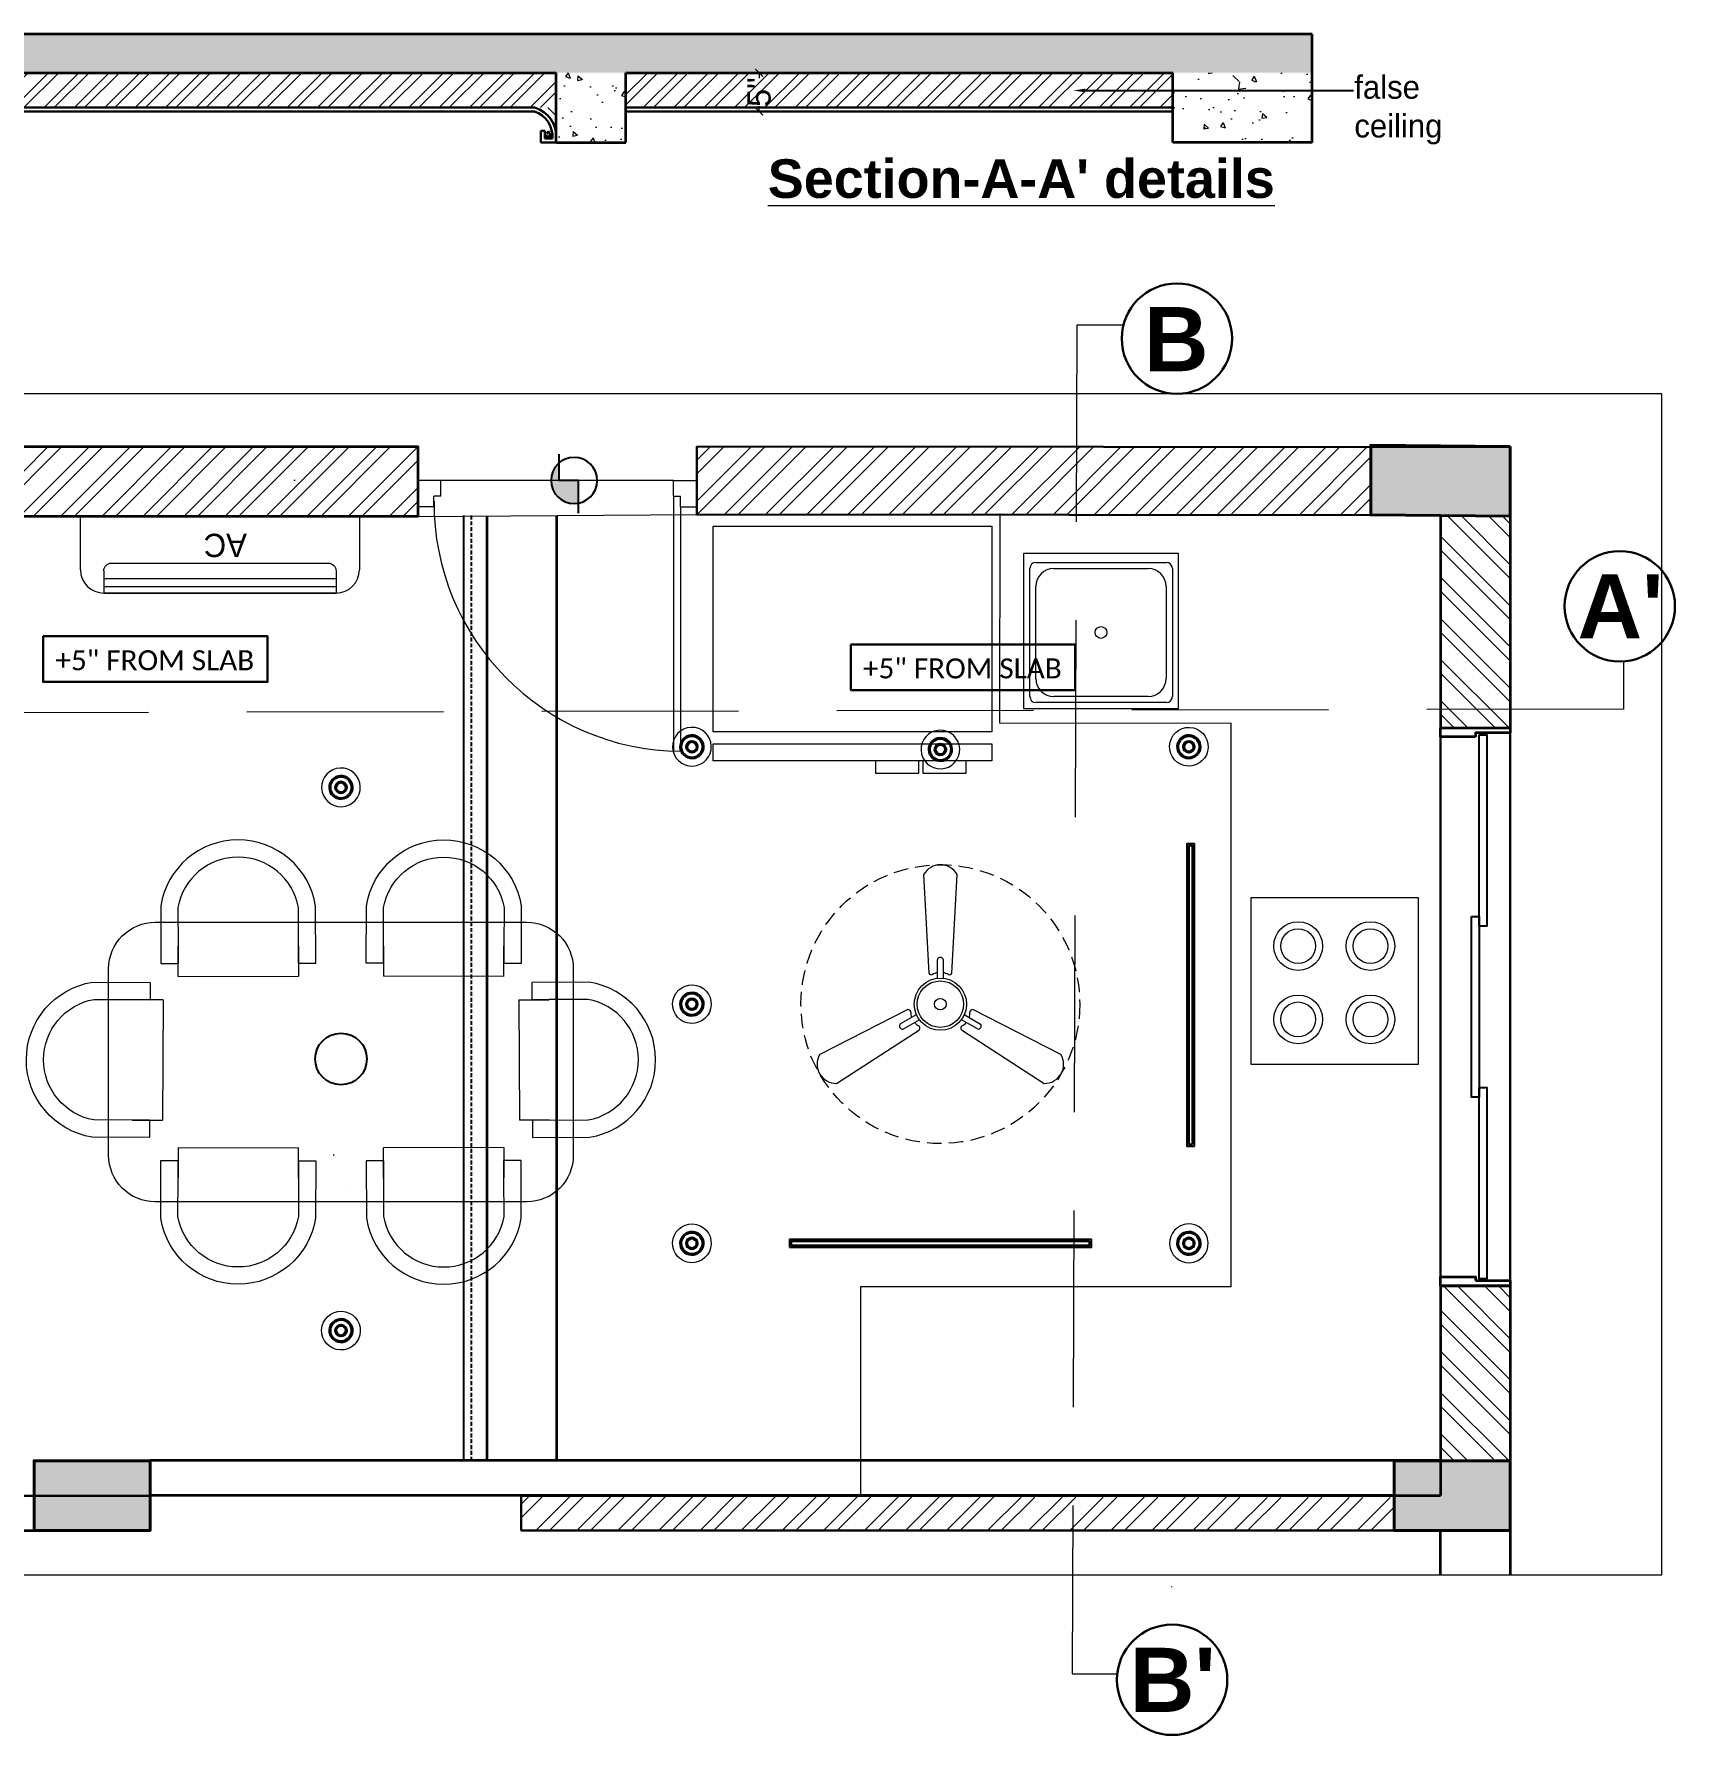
# Model space of a CAD drawing. Header units: inches. Extents: x 3324238 to 135265466, y -1036581 to 20094598.
# Drawn here: x 3355173.3 to 3355385.2, y -520184.6 to -519965.1 of the extents above; entities that cross this region are included whole.
import ezdxf
from ezdxf import colors
from ezdxf.entities.mleader import LeaderData, LeaderLine
from ezdxf.math import Vec2, Vec3

# ---------------------------------------------------------------- set-up
doc = ezdxf.new("R2010")
doc.units = ezdxf.units.IN
doc.header["$MEASUREMENT"] = 0
doc.header["$PDMODE"] = 3
for name, pattern in [('00 . GROUND FLOOR$0$DASHED', [0.75, 0.5, -0.25]), ('DASHED', [0.75, 0.5, -0.25]), ('DASHEDX2', [38.1, 25.4, -12.7])]:
    doc.linetypes.add(name, pattern=pattern)
for name, color, linetype in [('AR HATCH-7', 7, 'Continuous'), ('Labels and Texts', 8, 'Continuous'), ('str coll', 6, 'Continuous'), ('WIN', 250, 'Continuous')]:
    doc.layers.add(name, color=color, linetype=linetype)
for name, color, linetype, lineweight in [('dim05', 1, 'Continuous', 13), ('DOOR-WINDOW', 5, 'Continuous', 0), ('Electrical', 94, 'Continuous', 30), ('FURNITURE', 32, 'Continuous', 13), ('FURNITURE-1', 251, 'Continuous', 5), ('Labelling', 1, 'Continuous', 25), ('Text', 7, 'Continuous', 15), ('wall', 7, 'Continuous', 30)]:
    doc.layers.add(name, color=color, linetype=linetype, lineweight=lineweight)
doc.layers.add('hatch', color=253, linetype='Continuous', lineweight=0, transparency=0.4)
doc.styles.get("Standard").update_dxf_attribs({"font": 'GOTHIC.TTF'})
doc.styles.add('TEXT', font='eurr____.ttf')
doc.styles.add('Text Style1', font='calibri.ttf')
doc.styles.add('The Thakors 3 inches', font='arial.ttf', dxfattribs={"height": 3})
doc.dimstyles.new('The Thakors 3 inches', dxfattribs={"dimtxt": 3, "dimasz": 1, "dimexe": 0.179993, "dimexo": 0.0625, "dimgap": 0.089996, "dimtad": 0, "dimzin": 0, "dimdsep": 46, "dimlunit": 4, "dimtxsty": 'The Thakors 3 inches', "dimblk": 'ARCHTICK', "dimcen": 0.089996, "dimclrd": 5, "dimclre": 5, "dimclrt": 1, "dimadec": 0, "dimazin": 0, "dimtfac": 0.799988, "dimtofl": 0, "dimtmove": 1, "dimatfit": 3, "dimfxl": 1, "dimtolj": 1, "dimtzin": 0, "dimlwd": 5, "dimlwe": 13, "dimarcsym": 0})
pattern_1 = [(320, (3127.267, -704.4456), (-0.62752135, -7.172601826), [0.75, -8.25]), (265, (3127.267, -704.4456), (7.521921337, 1.387513336), [0.6, -6.6]), (10.45144446, (3127.2145, -705.043), (6.89439991, -5.785088467), [0.63740192, -7.01142112]), (316.1842, (3129.267, -704.446), (-1.655192808, -10.672413307), [1.125, -12.375]), (6.6356355, (3129.129, -705.335), (9.741186008, -9.346619457), [0.95610342, -10.5171376]), (261.184164, (3129.267, -704.446), (9.741186003, -9.34661945), [0.9, -9.90000001]), (291, (3128.767, -705.4456), (-4.026188907, -5.969070521), [0.75, -8.25]), (236, (3128.767, -705.4456), (7.25150045, -2.43315332), [0.6, -6.6]), (341.45144474, (3128.431, -705.943), (3.225311528, -8.402223767), [0.6374019, -7.01142112]), (307.5, (3127.2668, -704.4456), (3.3289385383, -0.1215985532), [0, -6.52, 0, -6.7, 0, -6.625]), (277.5, (3127.2668, -704.4456), (3.944117119, -2.6306953744), [0, -3.82, 0, -6.37, 0, -2.525]), (237.5, (3127.2668, -702.2156), (-0.2255487173, -5.3382243617), [0, -2.5, 0, -7.8, 0, -10.35]), (227.5, (3127.267, -701.2156), (1.0010498233, -5.8318616934), [0, -3.25, 0, -5.18, 0, -7.35])]

# ---------------------------------------------------------------- blocks, each defined once
blk = doc.blocks.new('DF DF D')
at = {"layer": 'WIN'}
h = blk.add_hatch(color=256, dxfattribs=at)
h.dxf.hatch_style = 1
h.paths.add_polyline_path([(3351769.17, -515756.21), (3351769.17, -515753.29, 0.049939), (3351768.58, -515753.23, 0.699776), (3351766.66, -515758.48), (3351766.66, -515756.21)])
blk.add_lwpolyline([(3351769.17, -515752), (3351769.17, -515756.21), (3351766.66, -515756.21), (3351766.66, -515759.61)], dxfattribs=at)
blk.add_circle((3351768.58, -515756.21), 2.98, dxfattribs=at)
blk = doc.blocks.new('fan')
at = {"layer": 'Electrical', "lineweight": 15, "ltscale": 20}
for p, q in [((3300836.25, -509908.21), (3300837.14, -509925.2)), ((3300841.14, -509925.2), (3300842.03, -509908.21)), ((3300838.64, -509926.06), (3300838.64, -509922.82)), ((3300839.64, -509922.84), (3300839.64, -509926.06)), ((3300833.53, -509931.46), (3300818.37, -509939.19)), ((3300832.23, -509933.94), (3300835.02, -509932.33)), ((3300843.26, -509932.33), (3300846.07, -509933.95)), ((3300859.91, -509939.19), (3300844.75, -509931.46)), ((3300821.26, -509944.18), (3300835.53, -509934.92)), ((3300835.52, -509933.2), (3300832.71, -509934.82)), ((3300842.75, -509934.92), (3300857.02, -509944.18)), ((3300845.55, -509934.8), (3300842.76, -509933.2))]:
    blk.add_line(p, q, dxfattribs=at)
at = {"layer": 'Electrical', "linetype": 'DASHED', "lineweight": 15, "ltscale": 5}
blk.add_circle((3300839.14, -509930.53), 24, dxfattribs=at)
at = {"layer": 'Electrical', "lineweight": 15, "ltscale": 20}
for centre, major_axis, start_param, end_param in [((3300839.14, -509909.84), (2.34, 2.34), -0.272136, 1.842967), ((3300839.14, -509923.01), (0.376, 0.376), -0.465536, 1.983618), ((3300839.14, -509930.53), (3.18, -3.18), 3.14161, 9.424795), ((3300839.14, -509930.53), (2.83, -2.83), 1.749190548672175e-05, 6.283202799085073), ((3300837.61, -509924.94), (0.382, 0.382), 2.863014, 4.257784), ((3300839.14, -509927.45), (1.71, -1.71), 2.565057, 2.951308), ((3300839.14, -509927.45), (1.71, 1.71), 0.19032, 0.57657), ((3300840.67, -509924.94), (0.382, -0.382), 5.167028, 6.561799), ((3300839.14, -509930.53), (0.707, 0.707), 1.570814, 7.853999), ((3300833.54, -509932), (0.382, -0.382), 0.978238, 2.373008), ((3300836.47, -509932.07), (1.71, -1.71), 3.855511, 4.241762), ((3300841.81, -509932.07), (1.71, 1.71), 5.183051, 5.569301), ((3300844.74, -509932), (0.382, -0.382), 2.339416, 3.734186), ((3300832.63, -509934.29), (0.376, -0.376), 3.199655, 5.648809), ((3300836.47, -509932.07), (1.71, -1.71), 4.659452, 5.045703), ((3300835.07, -509934.64), (0.382, 0.382), -1.325776, 0.068994), ((3300843.21, -509934.64), (0.382, -0.382), 3.072633, 4.467404), ((3300841.81, -509932.07), (1.71, 1.71), 4.37911, 4.765361), ((3300845.65, -509934.28), (0.376, 0.376), 3.723254, 6.172408), ((3300821.22, -509940.87), (2.34, -2.34), 3.393055, 5.508159), ((3300857.06, -509940.87), (2.34, -2.34), 5.48745, 7.602554)]:
    blk.add_ellipse(centre, major_axis=major_axis, ratio=1, start_param=start_param, end_param=end_param, dxfattribs=at)
blk = doc.blocks.new('_ArchTick')
at = {"color": 0, "linetype": 'ByBlock', "const_width": 0.15}
blk.add_lwpolyline([(-0.5, -0.5), (0.5, 0.5)], dxfattribs=at)
blk = doc.blocks.new('*D196')
at = {"layer": 'Defpoints', "color": 0, "lineweight": 30, "ltscale": 4, "transparency": 16777216}
for p in [(3355266.94, -519970.06, -0.13), (3355266.94, -519970.06), (3355266.94, -519975.06, -0.07)]:
    blk.add_point(p, dxfattribs=at)
at = {"layer": 'dim05', "color": 152, "lineweight": 5, "ltscale": 4, "transparency": 16777216}
for p, q in [((3355266.94, -519970.06), (3355266.94, -519970.74)), ((3355266.94, -519975.06), (3355266.94, -519974.37))]:
    blk.add_line(p, q, dxfattribs=at)
at = {"layer": 'dim05', "color": 5, "lineweight": 13, "ltscale": 4, "transparency": 16777216}
for p, q in [((3355267, -519970.06), (3355267.12, -519970.06)), ((3355267, -519975.06), (3355267.12, -519975.06))]:
    blk.add_line(p, q, dxfattribs=at)
at = {"layer": 'dim05', "color": 152, "lineweight": 5, "ltscale": 4, "transparency": 16777216}
for p, rotation in [((3355266.94, -519970.06), 90), ((3355266.94, -519975.06), 270)]:
    blk.add_blockref('_ArchTick', p, dxfattribs=dict(at, rotation=rotation))
at = {"layer": 'dim05', "color": 1, "lineweight": 5, "ltscale": 4, "transparency": 16777216, "insert": (3355266.94, -519972.56), "char_height": 3, "attachment_point": 5, "rotation": 90, "style": 'The Thakors 3 inches'}
blk.add_mtext('\\A1;5"', dxfattribs=at)

msp = doc.modelspace()

# ---------------------------------------------------------------- hatches: boundary and pattern name
at = {"layer": 'AR HATCH-7', "lineweight": 5, "true_color": 0x939598}
h = msp.add_hatch(color=252, dxfattribs=at)
h.dxf.hatch_style = 1
h.paths.add_polyline_path([(3355363.931, -520018.308), (3355363.931, -520027.308), (3355345.931, -520027.146), (3355345.931, -520018.146)])
h = msp.add_hatch(color=252, dxfattribs=at)
h.dxf.hatch_style = 1
h.paths.add_polyline_path([(3355188.297, -520149.253), (3355188.297, -520158.253), (3355173.297, -520158.253), (3355173.297, -520149.253)])
h = msp.add_hatch(color=252, dxfattribs=at)
h.dxf.hatch_style = 1
h.paths.add_polyline_path([(3355363.931, -520149.252), (3355363.931, -520158.252), (3355348.931, -520158.252), (3355348.931, -520149.252)])
at = {"layer": 'FURNITURE-1', "true_color": 0x000000}
h = msp.add_hatch(dxfattribs=at)
h.set_pattern_fill('AR-CONC', color=18, angle=-90)
h.set_pattern_definition(pattern_1)
h.paths.add_polyline_path([(3355135.476, -519965.055), (3355135.476, -519970.055), (3355338.376, -519970.055), (3355338.376, -519965.055)])
at = {"layer": 'FURNITURE-1', "lineweight": 0}
h = msp.add_hatch(dxfattribs=at)
h.set_pattern_fill('ANSI32', color=6, scale=7.4, angle=180)
h.set_pattern_definition([(225, (3229.9362, -705.104), (1.9622213178, -1.9622213178), []), (225, (3228.628, -705.104), (1.9622213178, -1.9622213178), [])])
h.paths.add_polyline_path([(3355138.739, -519970.054), (3355240.748, -519970.054), (3355240.748, -519974.554), (3355138.739, -519974.554)])
at = {"layer": 'FURNITURE-1', "true_color": 0x000000}
h = msp.add_hatch(dxfattribs=at)
h.set_pattern_fill('AR-CONC', color=18, angle=-90)
h.set_pattern_definition(pattern_1)
h.paths.add_polyline_path([(3355249.731, -519970.055), (3355240.732, -519970.055), (3355240.732, -519979.055), (3355249.731, -519979.055)])
at = {"layer": 'FURNITURE-1', "lineweight": 0}
h = msp.add_hatch(dxfattribs=at)
h.set_pattern_fill('ANSI32', color=6, scale=7.4, angle=180)
h.set_pattern_definition([(225, (3213.1317, -705.1053), (1.9622213178, -1.9622213178), []), (225, (3211.8235, -705.1053), (1.9622213178, -1.9622213178), [])])
h.paths.add_polyline_path([(3355320.376, -519970.055), (3355249.731, -519970.055), (3355249.731, -519974.555), (3355320.376, -519974.555)])
at = {"layer": 'FURNITURE-1', "true_color": 0x000000}
h = msp.add_hatch(dxfattribs=at)
h.set_pattern_fill('AR-CONC', color=18, angle=-90)
h.set_pattern_definition(pattern_1)
h.paths.add_polyline_path([(3355338.376, -519970.055), (3355320.376, -519970.055), (3355320.376, -519979.055), (3355338.376, -519979.055)])
at = {"layer": 'hatch', "lineweight": 15, "true_color": 0x636466}
h = msp.add_hatch(dxfattribs=at)
h.set_pattern_fill('ANSI32', color=251, scale=10)
h.set_pattern_definition([(45, (14645.0897, -5982.02), (-2.6516504294, 2.6516504294), []), (45, (14646.8575, -5982.02), (-2.6516504294, 2.6516504294), [])])
h.paths.add_polyline_path([(3355115.319, -520027.321), (3355115.319, -520018.312), (3355115.319, -520027.319), (3355222.848, -520027.333), (3355222.848, -520018.312), (3355115.319, -520018.308)])
h = msp.add_hatch(dxfattribs=at)
h.set_pattern_fill('ANSI32', color=251, scale=10)
h.set_pattern_definition([(45, (14868.7465, -5981.762), (-2.6516504294, 2.6516504294), []), (45, (14870.5143, -5981.762), (-2.6516504294, 2.6516504294), [])])
h.paths.add_polyline_path([(3355258.901, -520018.312), (3355258.901, -520027.05), (3355345.931, -520027.075), (3355345.93, -520018.39)])
h = msp.add_hatch(dxfattribs=at)
h.set_pattern_fill('ANSI32', color=251, scale=10, angle=90)
h.set_pattern_definition([(135, (2841318.3983, -3860444.794), (-2.6516504294, -2.6516504294), []), (135, (2841318.3983, -3860443.026), (-2.6516504294, -2.6516504294), [])])
h.paths.add_polyline_path([(3355354.948, -520054.64), (3355363.931, -520054.639), (3355363.931, -520027.308), (3355354.931, -520027.262)])
h = msp.add_hatch(dxfattribs=at)
h.set_pattern_fill('ANSI32', color=251, scale=10, angle=90)
h.set_pattern_definition([(135, (2841318.3983, -3860539.4047), (-2.6516504294, -2.6516504294), []), (135, (2841318.3983, -3860537.637), (-2.6516504294, -2.6516504294), [])])
h.paths.add_polyline_path([(3355354.948, -520149.25), (3355363.931, -520149.25), (3355363.93, -520126.666), (3355354.93, -520126.62)])
h = msp.add_hatch(dxfattribs=at)
h.set_pattern_fill('ANSI32', color=251, scale=10)
h.set_pattern_definition([(45, (14871.7465, -6117.3605), (-2.6516504294, 2.6516504294), []), (45, (14873.5143, -6117.3605), (-2.6516504294, 2.6516504294), [])])
h.paths.add_polyline_path([(3355236.194, -520153.836), (3355236.194, -520158.165), (3355348.931, -520158.265), (3355348.93, -520153.988)])

# ---------------------------------------------------------------- linework, layer by layer
at = {"color": 1, "lineweight": 35}
for p, q in [((3355338.376, -519965.055, -0.054), (3355129.723, -519965.055, 0.028)), ((3355338.376, -519970.055, -0.002), (3355338.376, -519965.055, -0.054)), ((3355138.723, -519970.055, 0.019), (3355240.732, -519970.055, -0.07)), ((3355240.732, -519979.055, -0.07), (3355240.732, -519970.055, -0.07)), ((3355249.731, -519979.055, -0.063), (3355249.731, -519970.055, -0.063)), ((3355249.731, -519970.055, -0.063), (3355320.376, -519970.055, -0.063)), ((3355320.376, -519979.055, -0.002), (3355320.376, -519970.055, -0.002)), ((3355338.376, -519979.055, -0.002), (3355338.376, -519970.055, -0.002)), ((3355240.732, -519979.055, 0.065), (3355249.731, -519979.055, 0.065)), ((3355338.376, -519979.055, -0.002), (3355320.376, -519979.055, -0.002))]:
    msp.add_line(p, q, dxfattribs=at)
at = {"color": 6}
msp.add_line((3355228.757, -520027.227, 0.066), (3355228.757, -520149.152, 0.134), dxfattribs=at)
at = {"color": 3, "linetype": '00 . GROUND FLOOR$0$DASHED'}
msp.add_line((3355229.757, -520027.227, 0.066), (3355229.757, -520149.152, 0.134), dxfattribs=at)
at = {"elevation": 0.066}
for points in [[(3355323.171, -520108.619), (3355323.171, -520069.619), (3355322.171, -520069.619), (3355322.171, -520108.619)], [(3355322.921, -520108.369), (3355322.921, -520069.869), (3355322.421, -520069.869), (3355322.421, -520108.369)], [(3355270.844, -520121.674), (3355309.844, -520121.674), (3355309.844, -520120.674), (3355270.844, -520120.674)], [(3355271.094, -520121.424), (3355309.594, -520121.424), (3355309.594, -520120.924), (3355271.094, -520120.924)]]:
    msp.add_lwpolyline(points, close=True, dxfattribs=at)
at = {"color": 1}
msp.add_circle((3355212.938, -520097.375, 0.031), 3.333, dxfattribs=at)
at = {"layer": 'dim05', "color": 1, "lineweight": 35}
for p, q in [((3355231.759, -520027.269, 0.066), (3355231.757, -520149.152, 0.045)), ((3355240.757, -520027.212, 0.066), (3355240.757, -520149.152, 0.045)), ((3355188.297, -520149.152, 0.134), (3355354.931, -520149.152, 0.066))]:
    msp.add_line(p, q, dxfattribs=at)
at = {"layer": 'dim05', "color": 1, "lineweight": 35, "elevation": 0.134}
msp.add_lwpolyline([(3355188.297, -520149.152), (3355348.931, -520149.152), (3355348.931, -520153.745), (3355188.297, -520153.745)], close=True, dxfattribs=at)
at = {"layer": 'DOOR-WINDOW'}
for p, q in [((3355225.852, -520022.694, -0.001), (3355222.848, -520022.694, -0.001)), ((3355255.897, -520022.693, -0.001), (3355225.852, -520022.694, -0.001)), ((3355255.897, -520022.694, -0.001), (3355258.901, -520022.694, -0.001))]:
    msp.add_line(p, q, dxfattribs=at)
at = {"layer": 'DOOR-WINDOW', "color": 5, "lineweight": 30}
for p, q in [((3355354.931, -520055.791, -0.001), (3355354.931, -520125.493, -0.001)), ((3355363.931, -520055.291, -0.018), (3355363.931, -520125.993, -0.018))]:
    msp.add_line(p, q, dxfattribs=at)
at = {"layer": 'DOOR-WINDOW', "color": 5, "lineweight": 25}
msp.add_line((3355358.931, -520126.643, -0.009), (3355358.931, -520126.643, -0.009), dxfattribs=at)
for points, elevation in [([(3355359.931, -520055.541), (3355360.931, -520055.541), (3355360.931, -520080.225), (3355359.931, -520080.225)], -0.001), ([(3355358.931, -520078.975), (3355359.931, -520078.975), (3355359.931, -520102.309), (3355358.931, -520102.309)], -0.018), ([(3355359.931, -520101.059), (3355360.931, -520101.059), (3355360.931, -520125.743), (3355359.931, -520125.743)], -0.018)]:
    msp.add_lwpolyline(points, close=True, dxfattribs=dict(at, elevation=elevation))
at = {"layer": 'Electrical', "lineweight": 15}
for p, q in [((3355179.293, -520034.219, 0.031), (3355179.293, -520027.236, 0.031)), ((3355179.293, -520027.236, 0.031), (3355215.319, -520027.236, 0.031)), ((3355215.319, -520027.236, 0.031), (3355215.319, -520034.219, 0.031)), ((3355183.309, -520033.358, 0.031), (3355211.303, -520033.358, 0.031)), ((3355182.305, -520034.362, 0.031), (3355182.305, -520037.231, 0.031)), ((3355182.305, -520035.366, 0.031), (3355212.307, -520035.366, 0.031)), ((3355182.305, -520036.37, 0.031), (3355212.307, -520036.37, 0.031)), ((3355212.307, -520034.362, 0.031), (3355212.307, -520037.231, 0.031)), ((3355212.307, -520037.231, 0.031), (3355182.305, -520037.231, 0.031)), ((3355182.305, -520037.231, 0.031), (3355182.305, -520037.231, 0.031)), ((3355182.305, -520037.231, 0.031), (3355212.307, -520037.231, 0.031))]:
    msp.add_line(p, q, dxfattribs=at)
for centre, start, end in [((3355182.305, -520034.219, 0.031), 180, 270), ((3355212.307, -520034.219, 0.031), 270, 0)]:
    msp.add_arc(centre, 3.012, start, end, dxfattribs=at)
at = {"layer": 'Electrical', "lineweight": 15, "extrusion": (0, 0, -1)}
for centre, start_param, end_param in [((3355183.309, -520034.362, 0.031), 3.9269908, 5.4977871), ((3355211.303, -520034.362, 0.031), -0.7853982, 0.7853982)]:
    msp.add_ellipse(centre, major_axis=(0.71, 0.71), ratio=1, start_param=start_param, end_param=end_param, dxfattribs=at)
at = {"layer": 'Electrical', "color": 5, "lineweight": 5, "ltscale": 8, "extrusion": (0, 0, -1)}
for centre, major_axis in [((3355258.257, -520057.067, 0.066), (-1.693, -1.839)), ((3355290.344, -520057.422, 0.066), (-1.693, -1.839)), ((3355212.938, -520062.312, 0.031), (-1.693, -1.839)), ((3355322.435, -520121.174, 0.066), (1.693, 1.839))]:
    msp.add_ellipse(centre, major_axis=major_axis, ratio=1, start_param=-0.7853982, end_param=5.4977871, dxfattribs=at)
at = {"layer": 'Electrical', "color": 5, "ltscale": 8, "extrusion": (0, 0, -1)}
for centre, major_axis, start_param, end_param in [((3355258.257, -520057.067, 0.066), (-1.016, -1.104), -0.7853982, 5.4977871), ((3355258.257, -520057.067, 0.066), (1.012, -0.931), 0.7853982, 7.0685835), ((3355290.344, -520057.422, 0.066), (-1.016, -1.104), -0.7853982, 5.4977871), ((3355290.344, -520057.422, 0.066), (1.012, -0.931), 0.7853982, 7.0685835), ((3355258.257, -520057.067, 0.066), (0.544, -0.501), 0.7853982, 7.0685835), ((3355258.257, -520057.067, 0.066), (0.453, -0.417), 0.7853982, 7.0685835), ((3355290.344, -520057.422, 0.066), (0.544, -0.501), 0.7853982, 7.0685835), ((3355290.344, -520057.422, 0.066), (0.453, -0.417), 0.7853982, 7.0685835), ((3355212.938, -520062.312, 0.031), (-1.016, -1.104), -0.7853982, 5.4977871), ((3355212.938, -520062.312, 0.031), (1.012, -0.931), 0.7853982, 7.0685835), ((3355212.938, -520062.312, 0.031), (0.544, -0.501), 0.7853982, 7.0685835), ((3355212.938, -520062.312, 0.031), (0.453, -0.417), 0.7853982, 7.0685835), ((3355322.435, -520121.174, 0.066), (1.016, 1.104), -0.7853982, 5.4977871), ((3355322.435, -520121.174, 0.066), (-1.012, 0.931), 0.7853982, 7.0685835), ((3355322.435, -520121.174, 0.066), (-0.544, 0.501), 0.7853982, 7.0685835), ((3355322.435, -520121.174, 0.066), (-0.453, 0.417), 0.7853982, 7.0685835)]:
    msp.add_ellipse(centre, major_axis=major_axis, ratio=1, start_param=start_param, end_param=end_param, dxfattribs=at)
at = {"layer": 'Electrical', "color": 5, "lineweight": 5, "ltscale": 8}
for centre, major_axis in [((3355322.431, -520057.067, 0.066), (1.693, -1.839)), ((3355258.253, -520090.298, 0.101), (-1.693, 1.839)), ((3355258.253, -520121.174, 0.066), (-1.693, 1.839)), ((3355212.938, -520132.438, 0.031), (-1.693, 1.839))]:
    msp.add_ellipse(centre, major_axis=major_axis, ratio=1, start_param=-0.7853982, end_param=5.4977871, dxfattribs=at)
at = {"layer": 'Electrical', "color": 5, "ltscale": 8}
for centre, major_axis, start_param, end_param in [((3355322.431, -520057.067, 0.066), (1.016, -1.104), -0.7853982, 5.4977871), ((3355322.431, -520057.067, 0.066), (-1.012, -0.931), 0.7853982, 7.0685835), ((3355322.431, -520057.067, 0.066), (-0.544, -0.501), 0.7853982, 7.0685835), ((3355322.431, -520057.067, 0.066), (-0.453, -0.417), 0.7853982, 7.0685835), ((3355258.253, -520090.298, 0.101), (-1.016, 1.104), -0.7853982, 5.4977871), ((3355258.253, -520090.298, 0.101), (1.012, 0.931), 0.7853982, 7.0685835), ((3355258.253, -520090.298, 0.101), (0.544, 0.501), 0.7853982, 7.0685835), ((3355258.253, -520090.298, 0.101), (0.453, 0.417), 0.7853982, 7.0685835), ((3355258.253, -520121.174, 0.066), (-1.016, 1.104), -0.7853982, 5.4977871), ((3355258.253, -520121.174, 0.066), (1.012, 0.931), 0.7853982, 7.0685835), ((3355258.253, -520121.174, 0.066), (0.544, 0.501), 0.7853982, 7.0685835), ((3355258.253, -520121.174, 0.066), (0.453, 0.417), 0.7853982, 7.0685835), ((3355212.938, -520132.438, 0.031), (-1.016, 1.104), -0.7853982, 5.4977871), ((3355212.938, -520132.438, 0.031), (1.012, 0.931), 0.7853982, 7.0685835), ((3355212.938, -520132.438, 0.031), (0.544, 0.501), 0.7853982, 7.0685835), ((3355212.938, -520132.438, 0.031), (0.453, 0.417), 0.7853982, 7.0685835)]:
    msp.add_ellipse(centre, major_axis=major_axis, ratio=1, start_param=start_param, end_param=end_param, dxfattribs=at)
at = {"layer": 'FURNITURE'}
msp.add_line((3355320.246, -520165.57, 0.069), (3355320.246, -520165.474, 0.069), dxfattribs=at)
at = {"layer": 'FURNITURE', "color": 3, "linetype": '00 . GROUND FLOOR$0$DASHED', "lineweight": 30}
msp.add_circle((3355239.763, -519978.07, 0.07), 0.389, dxfattribs=at)
at = {"layer": 'FURNITURE', "color": 1, "linetype": '00 . GROUND FLOOR$0$DASHED', "lineweight": 30}
msp.add_circle((3355239.763, -519978.07, 0.07), 0.209, dxfattribs=at)
at = {"layer": 'FURNITURE-1', "color": 5, "linetype": 'DASHEDX2'}
for points in [[(3355313.976, -520002.64), (3355307.966, -520002.64), (3355307.357, -520176.768), (3355313.194, -520176.768)], [(3355378.567, -520046.209), (3355378.567, -520052.219), (3355103.528, -520052.828), (3355103.528, -520046.991)]]:
    msp.add_lwpolyline(points, dxfattribs=at)
at = {"layer": 'FURNITURE-1', "color": 1, "linetype": 'ByBlock', "lineweight": 30}
for centre in [(3355320.888, -520004.375), (3355378.085, -520038.933, 0.019), (3355320.272, -520177.519)]:
    msp.add_circle(centre, 7.126, dxfattribs=at)
at = {"layer": 'Labels and Texts', "color": 1, "lineweight": 30, "ltscale": 0.3}
for points, elevation in [([(3355174.472, -520042.808), (3355203.461, -520042.808), (3355203.461, -520048.702), (3355174.472, -520048.702)], 0.063), ([(3355278.76, -520043.856), (3355307.748, -520043.856), (3355307.748, -520049.75), (3355278.76, -520049.75)], 0.133)]:
    msp.add_lwpolyline(points, close=True, dxfattribs=dict(at, elevation=elevation))
at = {"layer": 'str coll', "lineweight": 5}
for p, q in [((3355239.65, -519974.541, -0.07), (3355240.748, -519975.638, -0.07)), ((3355222.848, -520027.333, -0.001), (3355258.901, -520027.075, -0.001))]:
    msp.add_line(p, q, dxfattribs=at)
msp.add_lwpolyline([(3355383.505, -520011.501), (3355115.319, -520011.501), (3355115.319, -520163.953), (3355383.505, -520163.953)], close=True, dxfattribs=at)
at = {"layer": 'str coll', "lineweight": 40}
for points, elevation in [([(3355363.931, -520018.308), (3355363.931, -520027.308), (3355345.931, -520027.146), (3355345.931, -520018.146)], 0.066), ([(3355188.297, -520149.253), (3355188.297, -520158.253), (3355173.297, -520158.253), (3355173.297, -520149.253)], 0.067), ([(3355363.931, -520149.252), (3355363.931, -520158.252), (3355348.931, -520158.252), (3355348.931, -520149.252)], 0.067)]:
    msp.add_lwpolyline(points, close=True, dxfattribs=dict(at, elevation=elevation))
at = {"layer": 'wall', "color": 6, "lineweight": 30, "ltscale": 0.5}
for p, q in [((3355141.569, -519974.554, -0.051), (3355237.915, -519974.554, -0.136)), ((3355320.376, -519974.555, -0.002), (3355249.731, -519974.555, -0.002)), ((3355141.569, -519975.054, -0.051), (3355237.915, -519975.054, -0.136)), ((3355320.376, -519975.055, -0.002), (3355249.731, -519975.055, -0.002)), ((3355238.748, -519979.054, -0.093), (3355238.748, -519977.554, -0.093)), ((3355239.248, -519977.554, -0.071), (3355238.748, -519977.554, -0.093)), ((3355240.748, -519979.054, -0.003), (3355238.748, -519979.054, -0.093)), ((3355239.248, -519978.554, -0.093), (3355239.248, -519977.554, -0.093)), ((3355240.248, -519978.554, -0.025), (3355239.248, -519978.554, -0.071))]:
    msp.add_line(p, q, dxfattribs=at)
at = {"layer": 'wall', "lineweight": 30}
for p, q in [((3355258.901, -520018.312, -0.001), (3355258.901, -520027.075, -0.001)), ((3355363.931, -520018.406, -0.001), (3355258.901, -520018.312, -0.001)), ((3355258.901, -520027.075, -0.001), (3355354.931, -520027.153, -0.001)), ((3355129.729, -520153.751, -0.001), (3355188.296, -520153.755, -0.001)), ((3355236.194, -520153.749, -0.001), (3355236.194, -520158.253, -0.001)), ((3355354.942, -520158.252, -0.001), (3355236.194, -520158.253, -0.001))]:
    msp.add_line(p, q, dxfattribs=at)
at = {"layer": 'wall', "lineweight": 35}
for p, q in [((3355363.931, -520018.406, -0.001), (3355363.931, -520054.641, -0.018)), ((3355354.931, -520027.153, -0.001), (3355354.931, -520054.641, -0.018)), ((3355354.931, -520054.641, -0.001), (3355363.931, -520054.641, -0.018)), ((3355354.931, -520126.643, -0.018), (3355354.931, -520153.746, -0.001)), ((3355354.931, -520126.643, -0.001), (3355363.931, -520126.643, -0.018)), ((3355363.931, -520126.643, -0.018), (3355363.931, -520163.953, 0.003)), ((3355188.295, -520158.253, -0.001), (3355188.296, -520153.755, -0.001)), ((3355236.194, -520153.749, -0.001), (3355354.931, -520153.744, -0.001)), ((3355115.319, -520158.253, -0.001), (3355188.295, -520158.253, -0.001)), ((3355354.942, -520163.953, -0.001), (3355354.942, -520158.252, -0.001))]:
    msp.add_line(p, q, dxfattribs=at)
at = {"layer": 'wall', "lineweight": 5}
for p, q in [((3355206.865, -520022.632, 0.031), (3355207.002, -520022.632, 0.031)), ((3355178.248, -520027.449, -0.001), (3355178.248, -520027.312, -0.001))]:
    msp.add_line(p, q, dxfattribs=at)
at = {"layer": 'wall', "color": 9, "lineweight": 5, "true_color": 0xc7c8ca}
for p, q in [((3355225.852, -520024.716, -0.001), (3355225.852, -520022.694, -0.001)), ((3355255.897, -520024.716, -0.001), (3355255.897, -520022.694, -0.001)), ((3355224.951, -520026.092, -0.001), (3355224.951, -520024.716, -0.001)), ((3355225.852, -520024.716, -0.001), (3355224.951, -520024.716, -0.001)), ((3355255.897, -520024.716, -0.001), (3355255.897, -520057.671, -0.001)), ((3355255.897, -520024.716, -0.001), (3355256.798, -520024.716, -0.001)), ((3355256.798, -520026.092, -0.001), (3355256.798, -520024.716, -0.001)), ((3355224.951, -520026.092, -0.001), (3355222.848, -520026.092, -0.001)), ((3355256.798, -520026.092, -0.001), (3355256.798, -520057.658, -0.001)), ((3355256.798, -520026.092, -0.001), (3355258.901, -520026.092, -0.001)), ((3355298.003, -520026.968, -0.001), (3355297.975, -520053.968, -0.001)), ((3355301.902, -520050.585, -0.001), (3355301.902, -520034.044, -0.001)), ((3355302.676, -520033.27, -0.001), (3355319.524, -520033.27, -0.001)), ((3355305, -520034.044, -0.001), (3355317.167, -520034.044, -0.001)), ((3355320.299, -520034.044, -0.001), (3355320.299, -520050.585, -0.001)), ((3355302.676, -520048.261, -0.001), (3355302.676, -520036.368, -0.001)), ((3355319.491, -520036.368, -0.001), (3355319.491, -520048.261, -0.001)), ((3355319.524, -520051.36, -0.001), (3355302.676, -520051.36, -0.001)), ((3355317.167, -520050.585, -0.001), (3355305, -520050.585, -0.001)), ((3355297.975, -520053.962, -0.001), (3355327.895, -520054.041, -0.001)), ((3355327.896, -520126.793, -0.001), (3355327.895, -520054.041, -0.001)), ((3355191.912, -520086.739, -0.036), (3355191.903, -520082.831, -0.036)), ((3355207.454, -520082.794, -0.036), (3355207.463, -520086.701, -0.036)), ((3355218.422, -520082.794, -0.036), (3355218.412, -520086.701, -0.036)), ((3355233.963, -520086.739, -0.036), (3355233.972, -520082.831, -0.036)), ((3355191.912, -520086.739, -0.036), (3355207.463, -520086.701, -0.036)), ((3355233.963, -520086.739, -0.036), (3355218.412, -520086.701, -0.036)), ((3355189.975, -520089.745, -0.036), (3355186.068, -520089.726, -0.036)), ((3355189.975, -520089.745, -0.036), (3355189.9, -520105.295, -0.036)), ((3355235.9, -520089.745, -0.036), (3355239.808, -520089.726, -0.036)), ((3355235.9, -520089.745, -0.036), (3355235.975, -520105.295, -0.036)), ((3355352.027, -520098.084, 0.008), (3355330.476, -520098.084, 0.008)), ((3355185.992, -520105.276, -0.036), (3355189.9, -520105.295, -0.036)), ((3355239.883, -520105.276, -0.036), (3355235.975, -520105.295, -0.036)), ((3355191.912, -520108.801, -0.036), (3355191.903, -520112.709, -0.036)), ((3355191.912, -520108.801, -0.036), (3355207.463, -520108.839, -0.036)), ((3355207.454, -520112.746, -0.036), (3355207.463, -520108.839, -0.036)), ((3355233.963, -520108.801, -0.036), (3355218.412, -520108.839, -0.036)), ((3355218.422, -520112.746, -0.036), (3355218.412, -520108.839, -0.036)), ((3355233.963, -520108.801, -0.036), (3355233.972, -520112.709, -0.036)), ((3355213.55, -520114.369, -0.001), (3355213.55, -520114.37, -0.001))]:
    msp.add_line(p, q, dxfattribs=at)
at = {"layer": 'wall', "color": 251, "lineweight": 5, "true_color": 0x636466}
msp.add_line((3355358.931, -520126.643, 0.002), (3355354.931, -520126.643, -0.001), dxfattribs=at)
at = {"layer": 'wall', "lineweight": 35, "elevation": -0.001}
msp.add_lwpolyline([(3355115.319, -520018.312), (3355222.848, -520018.312), (3355222.848, -520027.333), (3355115.319, -520027.321)], dxfattribs=at)
at = {"layer": 'wall', "color": 9, "lineweight": 5, "true_color": 0xc7c8ca, "elevation": -0.001}
for points in [[(3355261.007, -520055.138), (3355261.007, -520028.581), (3355297.007, -520028.581), (3355297.007, -520055.138)], [(3355321.084, -520032.134), (3355301.084, -520032.134), (3355301.084, -520052.134), (3355321.084, -520052.134)], [(3355261.007, -520058.9), (3355261.007, -520056.687), (3355297.007, -520056.687), (3355297.007, -520058.9)]]:
    msp.add_lwpolyline(points, close=True, dxfattribs=at)
at = {"layer": 'wall', "lineweight": 35, "elevation": -0.001}
for points in [[(3355359.431, -520055.791), (3355354.931, -520055.791), (3355354.931, -520054.641), (3355363.931, -520054.641), (3355363.931, -520055.291), (3355359.431, -520055.291)], [(3355359.431, -520125.993), (3355363.931, -520125.993), (3355363.931, -520126.643), (3355354.931, -520126.643), (3355354.931, -520125.493), (3355359.431, -520125.493)]]:
    msp.add_lwpolyline(points, close=True, dxfattribs=at)
at = {"layer": 'wall', "color": 9, "lineweight": 5, "true_color": 0xc7c8ca, "elevation": -0.001, "flags": 128}
for points in [[(3355281.956, -520058.9), (3355281.956, -520060.478), (3355287.583, -520060.478), (3355287.583, -520058.9)], [(3355288.059, -520058.9), (3355288.059, -520060.478), (3355293.686, -520060.478), (3355293.686, -520058.9)]]:
    msp.add_lwpolyline(points, dxfattribs=at)
at = {"layer": 'wall', "color": 9, "lineweight": 5, "true_color": 0xc7c8ca, "elevation": -0.036}
for points in [[(3355207.45, -520085.016), (3355209.675, -520085.01), (3355209.657, -520077.628, 0.8536134), (3355189.657, -520077.625), (3355189.675, -520085.059), (3355191.9, -520085.053)], [(3355218.425, -520085.016), (3355216.2, -520085.01), (3355216.218, -520077.628, -0.8536134), (3355236.218, -520077.625), (3355236.2, -520085.059), (3355233.976, -520085.053)], [(3355207.445, -520082.794), (3355207.45, -520085.016), (3355207.435, -520077.817, 0.8357584), (3355191.88, -520077.809), (3355191.892, -520082.831), (3355191.897, -520085.053)], [(3355218.43, -520082.794), (3355218.425, -520085.016), (3355218.44, -520077.817, -0.8357584), (3355233.996, -520077.809), (3355233.983, -520082.831), (3355233.978, -520085.053)], [(3355188.215, -520105.278), (3355188.204, -520107.503), (3355180.822, -520107.467, -0.8536134), (3355180.867, -520087.467), (3355188.301, -520087.503), (3355188.29, -520089.728)], [(3355237.66, -520105.278), (3355237.671, -520107.503), (3355245.053, -520107.467, 0.8536134), (3355245.008, -520087.467), (3355237.575, -520087.503), (3355237.585, -520089.728)], [(3355185.993, -520105.268), (3355188.215, -520105.278), (3355181.016, -520105.246, -0.8357584), (3355181.046, -520089.69), (3355186.068, -520089.715), (3355188.29, -520089.725)], [(3355239.883, -520105.268), (3355237.66, -520105.278), (3355244.859, -520105.246, 0.8357584), (3355244.829, -520089.69), (3355239.808, -520089.715), (3355237.585, -520089.725)], [(3355207.45, -520110.524), (3355209.675, -520110.529), (3355209.657, -520117.912, -0.8536134), (3355189.657, -520117.915), (3355189.675, -520110.481), (3355191.9, -520110.487)], [(3355207.445, -520112.746), (3355207.45, -520110.524), (3355207.435, -520117.723, -0.8357584), (3355191.88, -520117.731), (3355191.892, -520112.709), (3355191.897, -520110.487)], [(3355218.425, -520110.524), (3355216.2, -520110.529), (3355216.218, -520117.912, 0.8536134), (3355236.218, -520117.915), (3355236.2, -520110.481), (3355233.976, -520110.487)], [(3355218.43, -520112.746), (3355218.425, -520110.524), (3355218.44, -520117.723, 0.8357584), (3355233.996, -520117.731), (3355233.983, -520112.709), (3355233.978, -520110.487)]]:
    msp.add_lwpolyline(points, format="xyb", dxfattribs=at)
at = {"layer": 'wall', "color": 9, "lineweight": 5, "true_color": 0xc7c8ca}
for points, elevation in [([(3355330.476, -520098.084), (3355330.476, -520076.533), (3355352.027, -520076.533), (3355352.027, -520098.084)], 0.008), ([(3355327.896, -520126.793), (3355280.014, -520126.793), (3355280.014, -520153.746), (3355280.014, -520153.746)], -0.001)]:
    msp.add_lwpolyline(points, dxfattribs=dict(at, elevation=elevation))
at = {"layer": 'wall', "color": 9, "lineweight": 5, "true_color": 0xc7c8ca, "elevation": -0.036}
msp.add_lwpolyline([(3355182.938, -520109.82), (3355182.938, -520085.72, -0.4142136), (3355188.938, -520079.72), (3355236.938, -520079.72, -0.4142136), (3355242.938, -520085.72), (3355242.938, -520109.82, -0.4142136), (3355236.938, -520115.82), (3355188.938, -520115.82, -0.4142136)], format="xyb", close=True, dxfattribs=at)
at = {"layer": 'wall', "color": 251, "lineweight": 5, "true_color": 0x636466}
for points, elevation in [([(3355354.931, -520129.06), (3355354.931, -520129.06)], 0.056), ([(3355354.931, -520153.746), (3355354.931, -520153.744)], -0.001)]:
    msp.add_lwpolyline(points, dxfattribs=dict(at, elevation=elevation))
at = {"layer": 'wall', "color": 9, "lineweight": 5, "true_color": 0xc7c8ca}
for centre, radius in [((3355311.084, -520042.315, -0.001), 0.762), ((3355336.548, -520082.799, 0.008), 3.143), ((3355345.881, -520082.799, 0.008), 3.143), ((3355336.548, -520082.799, 0.008), 2.245), ((3355345.881, -520082.799, 0.008), 2.245), ((3355336.548, -520092.262, 0.008), 3.143), ((3355345.881, -520092.262, 0.008), 3.143), ((3355336.548, -520092.262, 0.008), 2.245), ((3355345.881, -520092.262, 0.008), 2.245)]:
    msp.add_circle(centre, radius, dxfattribs=at)
at = {"layer": 'wall', "color": 6, "lineweight": 30, "ltscale": 0.5}
for centre, radius, start, end in [((3355236.899, -519978.278, -0.247), 3.86, 355.31657, 74.73279), ((3355236.851, -519978.29, -0.025), 3.407, 355.55691, 71.7941)]:
    msp.add_arc(centre, radius, start, end, dxfattribs=at)
at = {"layer": 'wall', "color": 9, "lineweight": 5, "true_color": 0xc7c8ca}
for centre, radius, start, end in [((3355257.037, -520025.572, -0.001), 32.086, 179.63989, 269.57372), ((3355302.676, -520034.044, -0.001), 0.775, 90, 180), ((3355305, -520036.368, -0.001), 2.324, 90, 180), ((3355317.167, -520036.368, -0.001), 2.324, 0, 90), ((3355319.524, -520034.044, -0.001), 0.775, 0, 90), ((3355305, -520048.261, -0.001), 2.324, 180, 270), ((3355317.167, -520048.261, -0.001), 2.324, 270, 0), ((3355302.676, -520050.585, -0.001), 0.775, 180, 270), ((3355319.524, -520050.585, -0.001), 0.775, 270, 0)]:
    msp.add_arc(centre, radius, start, end, dxfattribs=at)
at = {"layer": 'wall', "color": 9, "lineweight": 5, "true_color": 0xc7c8ca, "extrusion": (-2.51236e-07, -2.12478e-08, 1)}
msp.add_arc((3355211.949, -520109.69, -0.832), 0.1, 270.00023, 0.01781, dxfattribs=at)

# ---------------------------------------------------------------- block references
at = {"lineweight": 35, "xscale": -1, "rotation": 180}
msp.add_blockref('DF DF D', (3474.463, -1035778.899, -0.001), dxfattribs=at)
at = {"layer": 'dim05', "color": 1, "lineweight": 35, "xscale": 0.7500093749414259, "yscale": 0.7500093749414259, "zscale": 0.7500093749414259}
msp.add_blockref('fan', (879630.043, -137637.621, 0.101), dxfattribs=at)

# ---------------------------------------------------------------- texts
at = {"layer": 'Labels and Texts', "color": 18, "lineweight": 9, "true_color": 0x000000, "style": 'Text Style1'}
for p in [(3355176.066, -520047.193, 0.063), (3355280.354, -520048.241, 0.133)]:
    msp.add_text('+5" FROM SLAB', height=2.58064, dxfattribs=at).set_placement(p)
at = {"layer": 'Text', "style": 'TEXT'}
msp.add_text('AC', height=3, rotation=180, dxfattribs=at).set_placement((3355200.787, -520029.571, 0.031))
at = {"layer": 'Text', "insert": (3355300.792, -519983.757, 0.065), "char_height": 4.98337, "attachment_point": 5}
msp.add_mtext("\\A1;{\\fArial|b1|i0|c0|p34;\\L\\C1;Section-A-A' details}", dxfattribs=at)
at = {"layer": 'Text', "color": 5, "char_height": 8.27505, "width": 1.67081, "attachment_point": 5}
for s, insert in [('\\A1;{\\fArial|b1|i0|c0|p34;\\C1;B}', (3355320.799, -520004.448, 0.019)), ("\\A1;{\\fArial|b1|i0|c0|p34;\\C1;A'}", (3355378.169, -520038.944, 0.019)), ("\\A1;{\\fArial|b1|i0|c0|p34;\\C1;B'}", (3355320.356, -520177.529))]:
    msp.add_mtext(s, dxfattribs=dict(at, insert=insert))

# ---------------------------------------------------------------- dimensions: what is measured, and where the dimension line sits
at = {"layer": 'dim05', "lineweight": 5, "ltscale": 4}
dim = msp.add_linear_dim(base=(3355266.938, -519970.055, 0.065), p1=(3355266.938, -519975.055, -0.002), p2=(3355266.938, -519970.055, -0.063), angle=90, dimstyle='The Thakors 3 inches', override={"dimtxt": 32, "dimdec": 0, "dimclrd": 152}, dxfattribs=at)
dim.commit()
dim.dimension.update_dxf_attribs({"geometry": '*D196', "text_midpoint": (3355266.938, -519972.555, 0.065)})

# ---------------------------------------------------------------- leaders
at = {"layer": 'Labelling', "lineweight": 5}
ml = msp.add_multileader_mtext('Standard', dxfattribs=at)
ml.set_content('false \\Pceiling', color=256)
ml.set_leader_properties()
ml.build(insert=Vec2(0, 0))
ml.multileader.update_dxf_attribs({"arrow_head_size": 1.5})
ctx = ml.context
ctx.base_point, ctx.char_height, ctx.arrow_head_size, ctx.landing_gap_size, ctx.plane_origin = Vec3(3355343.712, -519972.346, -0.063), 3, 1.5, 0.09, Vec3(3355311.137, -519972.346, -0.063)
notes = []
notes.append((ctx, [(0, (1, 1, 0), (3355332.067, -519972.346, -0.063), (1, 0), 11.645, [(0, [(3355307.564, -519972.346, -0.063)], 0, [])])]))
ctx.mtext.insert, ctx.mtext.flow_direction = Vec3(3355343.802, -519970.411, -0.063), 5
for ctx, leaders in notes:
    for number, flags, end, landing, length, lines in leaders:
        leader = LeaderData()
        leader.index, (leader.has_last_leader_line, leader.has_dogleg_vector, leader.attachment_direction) = number, flags
        leader.last_leader_point, leader.dogleg_vector, leader.dogleg_length = Vec3(end), Vec3(landing), length
        for number, points, colour, breaks in lines:
            line = LeaderLine()
            line.index, line.vertices, line.color, line.breaks = number, Vec3.list(points), colors.encode_raw_color(colour), breaks
            leader.lines.append(line)
        ctx.leaders.append(leader)

doc.saveas('drawing.dxf')
